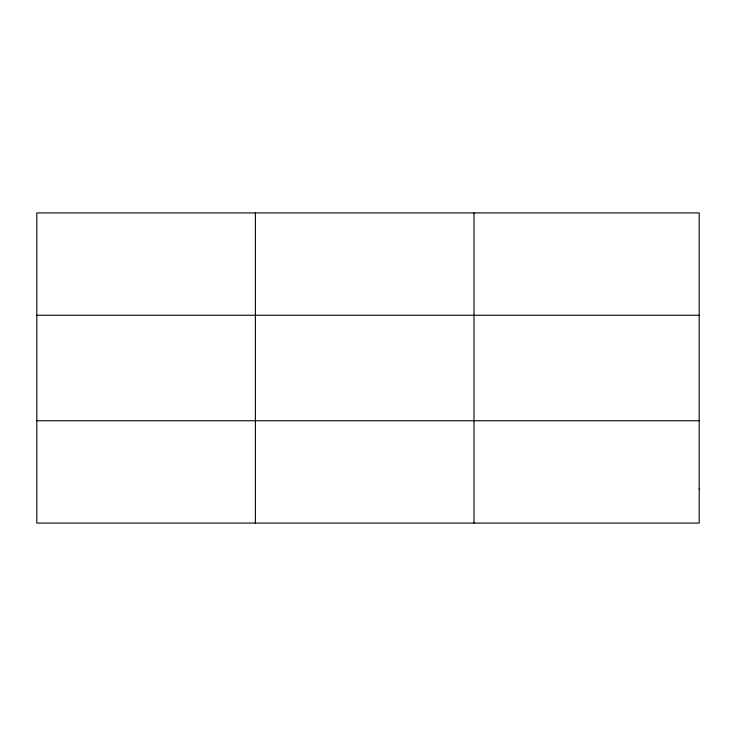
<?xml version="1.0" encoding="UTF-8"?>
<svg xmlns="http://www.w3.org/2000/svg" width="736" height="736" viewBox="0 0 736 736"><rect width="100%" height="100%" fill="white"/><g stroke="black" fill="none" stroke-linecap="round" stroke-linejoin="round"><path stroke-width="1.1" d="M255.392 212.925L255.392 523.075M473.984 212.925L473.984 523.075M36.8 315.275L699.2 315.275M36.8 420.725L699.2 420.725M699.2 488.962L699.2 523.075L36.8 523.075L36.8 212.925L699.2 212.925L699.2 488.962"/></g></svg>
